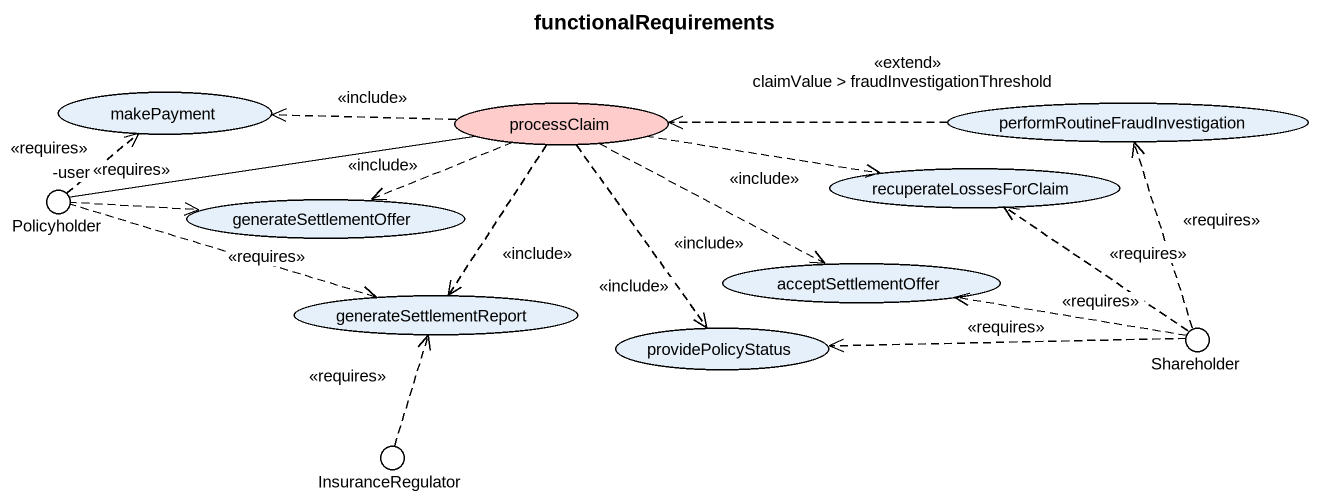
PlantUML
@startuml
title functionalRequirements
usecase makePayment
usecase processClaim #FFCCCC
usecase recuperateLossesForClaim
usecase "performRoutineFraudInvestigation" as performRoutineFraudInvestiga
() Policyholder
usecase generateSettlementOffer
usecase generateSettlementReport
usecase acceptSettlementOffer
usecase providePolicyStatus
() Shareholder
() InsuranceRegulator
processClaim .left.> makePayment : <<include>>
processClaim .right.> recuperateLossesForClaim : <<include>>
processClaim .left.> generateSettlementOffer : <<include>>
processClaim ..> generateSettlementReport : <<include>>
processClaim .right.> acceptSettlementOffer : <<include>>
processClaim ..> providePolicyStatus : <<include>>
performRoutineFraudInvestiga .left.> processClaim : <<extend>> claimValue > fraudInvestigationThreshold
Policyholder .up.> makePayment : <<requires>>
Policyholder "-user" -right- processClaim
Policyholder .right.> generateSettlementOffer : <<requires>>
Policyholder .right.> generateSettlementReport : <<requires>>
Shareholder .up.> recuperateLossesForClaim : <<requires>>
Shareholder .up.> performRoutineFraudInvestiga : <<requires>>
Shareholder .left.> acceptSettlementOffer : <<requires>>
Shareholder .left.> providePolicyStatus : <<requires>>
InsuranceRegulator .up.> generateSettlementReport : <<requires>>
@enduml
